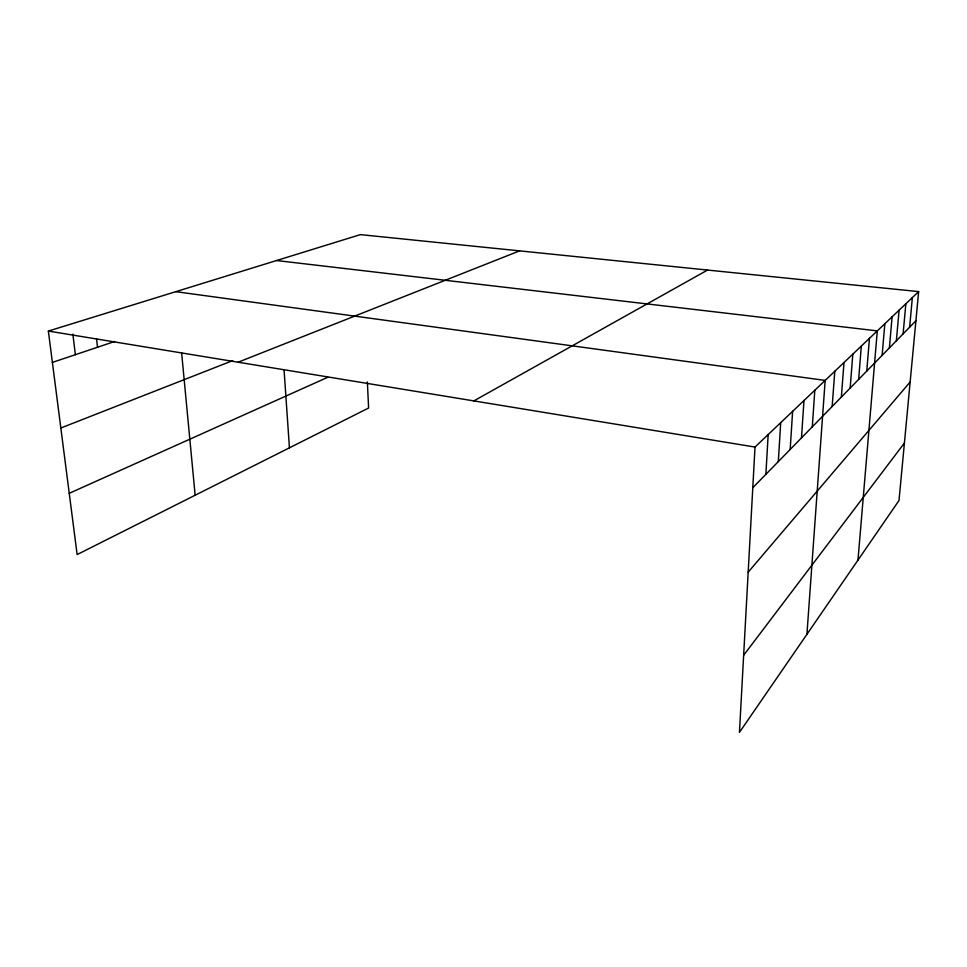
<?xml version="1.0" encoding="UTF-8"?>
<svg xmlns="http://www.w3.org/2000/svg" width="967" height="967" viewBox="0 0 967 967"><rect width="100%" height="100%" fill="white"/><g stroke="black" fill="none" stroke-linecap="round" stroke-linejoin="round"><path stroke-width="1.45" d="M918.65 291.611L755.009 447.056L739.441 732.382L899.008 500.483L918.65 291.611L360.389 234.618L48.35 331.065L77.13 554.575L368.608 408.014L367.363 381.941M765.876 474.338L768.173 434.546M778.326 461.597L780.695 422.652M790.184 449.474L792.614 411.338M801.486 437.894L803.976 400.543M812.28 426.846L814.818 390.245M806.913 634.328L825.165 380.418L175.813 291.671M832.164 406.491L834.787 371.28M841.35 397.086L843.998 362.528M850.162 388.069L852.834 354.14M858.636 379.402L861.319 346.077M866.77 371.086L869.466 338.329M857.971 560.135L877.299 330.883L276.55 260.534M882.122 355.36L884.841 323.727M889.374 347.939L892.106 316.825M896.361 340.783L899.105 310.177M903.105 333.881L905.849 303.771M909.621 327.221L912.364 297.582M743.647 655.275L904.411 443.043M748.18 572.174L910.152 381.977M752.785 487.731L915.906 320.778M473.842 400.906L707.554 270.059M69.237 493.315L327.801 377.263M238.112 362.214L519.593 250.876M60.836 428.006L232.672 360.643M52.387 362.407L114.602 341.52M48.35 331.065L755.009 447.056M72.863 334.147L75.378 354.684M96.519 338.595L97.522 347.25M181.627 352.907L195.153 495.225M284.044 369.551L289.435 447.818"/></g></svg>
